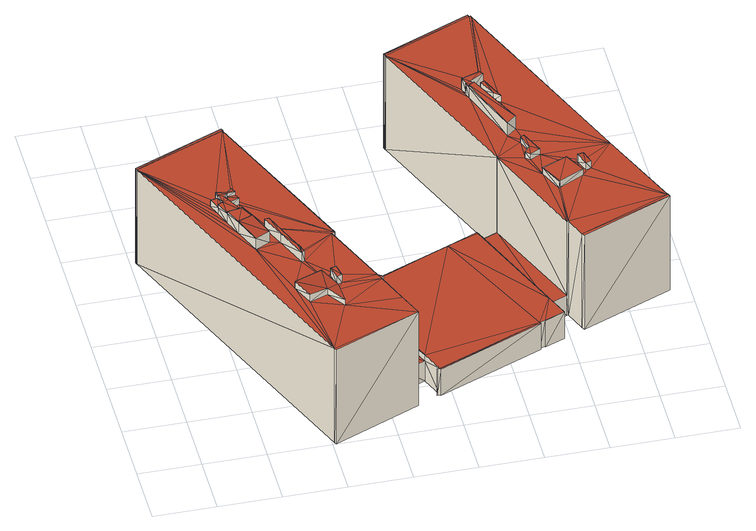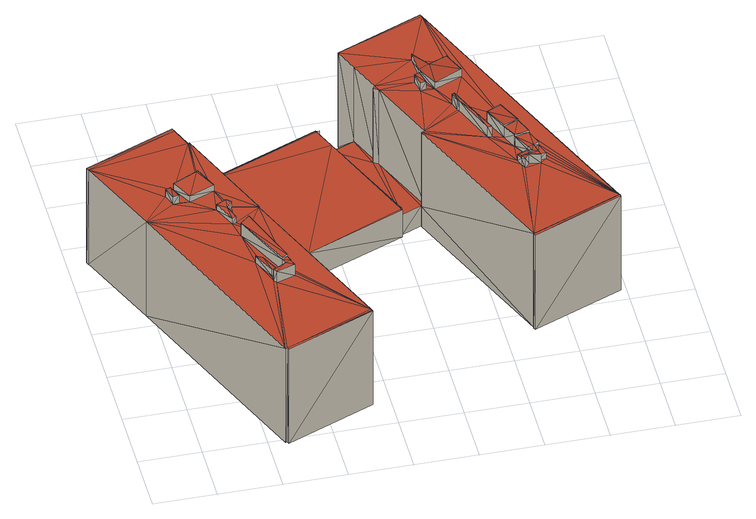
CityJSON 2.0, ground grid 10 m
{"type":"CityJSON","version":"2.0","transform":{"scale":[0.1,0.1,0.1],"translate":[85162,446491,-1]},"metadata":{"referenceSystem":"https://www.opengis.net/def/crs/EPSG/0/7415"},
"CityObjects":{
"building1":{"type":"Building","attributes":{"oorspronkelijk_bouwjaar":1961,"status":"Pand in gebruik","geconstateerd":false,"h_maaiveld":-0.865,"dak_type":"multiple horizontal","pw_datum":"2013-12-01","pw_actueel":"yes","pw_bron":"ahn3","reconstructie_methode":"tudelft3d-geoflow","versie_methode":"v21.03.1","kas_warenhuis":false,"ondergronds_type":"above ground","lod11_replace":false,"reconstruction_skipped":false},"geometry":[{"type":"MultiSurface","lod":"2.2","boundaries":[[[0,1,2]],[[3,4,5]],[[6,3,5]],[[5,7,8]],[[6,8,9]],[[10,11,12]],[[8,6,5]],[[13,14,15]],[[16,17,18]],[[19,20,21]],[[19,21,22]],[[16,20,19]],[[16,18,23]],[[18,24,23]],[[16,25,17]],[[16,14,12]],[[14,26,15]],[[16,23,14]],[[27,28,29]],[[28,30,31]],[[31,32,33]],[[34,31,33]],[[35,28,36]],[[37,28,35]],[[38,39,40]],[[41,39,42]],[[26,31,30]],[[29,28,37]],[[43,29,37]],[[27,30,28]],[[32,31,26]],[[32,26,14]],[[12,14,13]],[[20,16,12]],[[12,13,44]],[[45,46,20]],[[47,0,2]],[[46,48,20]],[[11,45,20]],[[12,11,20]],[[48,46,47]],[[3,48,47]],[[47,2,4]],[[3,47,4]],[[40,0,47]],[[38,49,50]],[[0,40,39]],[[38,50,39]],[[0,39,41]],[[51,50,52]],[[52,50,49]],[[52,49,53]],[[53,49,38]],[[54,40,55]],[[55,40,47]],[[56,11,10]],[[57,56,10]],[[57,10,12]],[[58,57,12]],[[59,15,60]],[[60,15,26]],[[60,26,30]],[[61,60,30]],[[62,29,63]],[[63,29,43]],[[64,36,65]],[[65,36,28]],[[66,31,67]],[[67,31,34]],[[68,6,69]],[[69,6,9]],[[70,8,71]],[[71,8,7]],[[71,7,72]],[[72,7,5]],[[73,2,74]],[[74,2,1]],[[75,76,77]],[[78,75,77]],[[69,9,70]],[[70,9,8]],[[78,77,79]],[[79,77,80]],[[80,77,81]],[[82,83,84]],[[84,83,79]],[[85,61,86]],[[86,61,27]],[[27,61,30]],[[87,44,88]],[[88,44,13]],[[89,90,91]],[[91,90,92]],[[53,38,54]],[[54,38,40]],[[93,4,73]],[[73,4,2]],[[94,0,95]],[[95,0,41]],[[96,39,51]],[[51,39,50]],[[74,1,94]],[[94,1,0]],[[84,79,97]],[[97,80,98]],[[97,79,80]],[[97,98,99]],[[100,97,99]],[[101,102,103]],[[103,102,104]],[[105,106,107]],[[107,106,108]],[[109,110,111]],[[111,110,112]],[[113,17,114]],[[114,17,25]],[[115,116,117]],[[118,115,117]],[[118,117,119]],[[120,118,119]],[[107,108,101]],[[101,108,102]],[[121,122,123]],[[123,122,124]],[[125,126,127]],[[127,126,128]],[[111,112,129]],[[129,112,130]],[[131,21,20]],[[132,131,20]],[[133,134,135]],[[135,134,136]],[[137,138,122]],[[121,137,122]],[[139,140,138]],[[137,139,138]],[[141,19,142]],[[142,19,22]],[[143,144,126]],[[125,143,126]],[[145,146,143]],[[143,146,144]],[[100,99,147]],[[82,100,83]],[[83,100,147]],[[67,34,148]],[[148,34,33]],[[149,150,151]],[[152,149,151]],[[95,41,153]],[[153,41,42]],[[153,42,96]],[[96,42,39]],[[65,28,66]],[[66,28,31]],[[86,27,62]],[[62,27,29]],[[154,35,64]],[[64,35,36]],[[63,43,155]],[[155,43,37]],[[156,16,141]],[[141,16,19]],[[114,25,16]],[[156,114,16]],[[155,37,154]],[[154,37,35]],[[157,158,61]],[[85,157,61]],[[159,32,14]],[[160,159,14]],[[161,159,162]],[[163,161,162]],[[148,33,159]],[[161,148,159]],[[159,33,32]],[[164,165,166]],[[166,165,167]],[[168,169,170]],[[171,168,170]],[[171,170,172]],[[173,171,172]],[[174,175,76]],[[75,174,76]],[[76,175,176]],[[83,147,174]],[[174,147,175]],[[177,178,140]],[[139,177,140]],[[123,124,179]],[[179,124,180]],[[181,182,183]],[[183,182,184]],[[58,12,44]],[[87,58,44]],[[185,186,187]],[[187,186,188]],[[189,190,191]],[[192,189,191]],[[193,194,195]],[[195,194,196]],[[197,198,190]],[[189,197,190]],[[199,200,158]],[[157,199,158]],[[201,3,68]],[[68,3,6]],[[72,5,93]],[[93,5,4]],[[202,203,204]],[[205,202,204]],[[205,204,206]],[[207,205,206]],[[192,191,186]],[[185,192,186]],[[186,191,208]],[[186,208,209]],[[209,208,210]],[[195,196,211]],[[211,196,135]],[[211,135,197]],[[197,135,198]],[[198,135,136]],[[212,23,24]],[[213,212,24]],[[213,24,214]],[[214,24,18]],[[59,13,15]],[[215,88,59]],[[59,88,13]],[[216,160,212]],[[212,160,23]],[[23,160,14]],[[214,18,113]],[[113,18,17]],[[217,218,56]],[[56,218,11]],[[11,218,45]],[[215,59,216]],[[216,59,160]],[[103,104,219]],[[220,103,219]],[[220,219,116]],[[115,220,116]],[[221,105,120]],[[222,221,120]],[[223,224,203]],[[202,223,203]],[[91,92,109]],[[109,92,110]],[[225,46,45]],[[218,225,45]],[[209,210,226]],[[226,210,227]],[[187,188,226]],[[228,187,226]],[[229,230,193]],[[193,230,194]],[[230,231,133]],[[133,231,134]],[[55,47,225]],[[232,55,225]],[[225,47,46]],[[232,225,233]],[[234,232,233]],[[234,233,201]],[[201,233,3]],[[3,233,48]],[[183,184,235]],[[235,184,236]],[[235,236,237]],[[238,235,237]],[[132,239,217]],[[217,239,218]],[[239,20,48]],[[233,239,48]],[[142,22,131]],[[131,22,21]],[[240,241,223]],[[223,241,224]],[[228,226,77]],[[77,226,81]],[[81,226,227]],[[230,176,231]],[[229,76,230]],[[230,76,176]],[[238,237,182]],[[181,238,182]],[[207,206,240]],[[240,206,241]],[[129,130,242]],[[243,129,242]],[[222,120,244]],[[244,120,245]],[[245,120,119]],[[105,246,106]],[[221,247,105]],[[105,247,246]],[[127,128,145]],[[145,128,146]],[[244,245,246]],[[247,244,246]],[[166,167,248]],[[249,166,248]],[[249,248,168]],[[168,248,169]],[[173,172,164]],[[164,172,165]],[[250,251,200]],[[199,250,200]],[[163,162,251]],[[250,163,251]],[[179,180,252]],[[253,179,252]],[[253,252,178]],[[177,253,178]],[[152,151,254]],[[254,151,255]],[[256,257,150]],[[149,256,150]],[[254,255,257]],[[256,254,257]],[[243,242,90]],[[89,243,90]],[[120,105,115]],[[220,107,103]],[[118,120,115]],[[107,101,103]],[[115,105,107]],[[220,115,107]],[[76,229,187]],[[185,187,193]],[[197,189,211]],[[189,192,195]],[[211,189,195]],[[192,185,195]],[[195,185,193]],[[187,77,76]],[[193,187,229]],[[228,77,187]],[[83,174,75]],[[79,75,78]],[[79,83,75]],[[100,82,84]],[[97,100,84]],[[145,143,125]],[[127,145,125]],[[123,137,121]],[[139,137,123]],[[139,123,179]],[[177,139,179]],[[177,179,253]],[[95,96,94]],[[53,96,51]],[[94,54,104]],[[70,68,69]],[[94,73,74]],[[68,70,72]],[[153,96,95]],[[53,51,52]],[[54,96,53]],[[128,108,106]],[[94,96,54]],[[104,54,219]],[[206,204,201]],[[232,234,203]],[[184,241,236]],[[170,169,203]],[[68,72,201]],[[70,71,72]],[[167,55,169]],[[73,94,104]],[[241,201,72]],[[93,182,237]],[[241,206,201]],[[204,203,234]],[[201,204,234]],[[116,219,117]],[[246,93,144]],[[165,172,93]],[[203,172,170]],[[119,54,55]],[[245,119,55]],[[117,54,119]],[[117,219,54]],[[144,146,246]],[[73,104,102]],[[102,144,73]],[[182,224,184]],[[246,245,165]],[[237,241,72]],[[93,237,72]],[[236,241,237]],[[184,224,241]],[[172,203,224]],[[182,93,172]],[[167,165,245]],[[55,167,245]],[[246,165,93]],[[172,224,182]],[[232,203,169]],[[169,248,167]],[[232,169,55]],[[144,93,73]],[[106,246,146]],[[126,144,102]],[[106,146,128]],[[108,128,102]],[[128,126,102]],[[251,162,159]],[[61,158,60]],[[251,59,200]],[[160,251,159]],[[59,251,160]],[[60,200,59]],[[158,200,60]],[[226,188,186]],[[209,226,186]],[[196,133,135]],[[194,230,196]],[[196,230,133]],[[207,240,223]],[[205,207,202]],[[202,207,223]],[[238,181,235]],[[235,181,183]],[[244,247,222]],[[222,247,221]],[[218,239,225]],[[225,239,233]],[[249,164,166]],[[171,249,168]],[[171,173,249]],[[249,173,164]],[[199,157,151]],[[151,242,255]],[[199,163,250]],[[62,155,65]],[[231,175,134]],[[62,65,86]],[[86,191,198]],[[155,62,63]],[[154,65,155]],[[163,199,150]],[[65,154,64]],[[112,148,161]],[[66,148,112]],[[67,148,66]],[[180,242,252]],[[66,90,98]],[[134,175,138]],[[92,112,110]],[[130,112,163]],[[112,161,163]],[[90,66,92]],[[92,66,112]],[[138,175,122]],[[90,242,180]],[[122,99,124]],[[65,98,80]],[[85,138,157]],[[66,98,65]],[[65,80,81]],[[65,81,227]],[[86,65,191]],[[210,208,191]],[[227,210,65]],[[198,191,190]],[[191,65,210]],[[85,86,136]],[[86,198,136]],[[85,136,134]],[[147,122,175]],[[231,176,175]],[[178,252,157]],[[99,98,124]],[[252,242,151]],[[151,157,252]],[[90,180,98]],[[147,99,122]],[[124,98,180]],[[134,138,85]],[[140,178,157]],[[130,150,257]],[[140,157,138]],[[150,130,163]],[[151,150,199]],[[130,257,242]],[[255,242,257]],[[113,114,156]],[[217,56,132]],[[214,113,156]],[[156,141,132]],[[141,142,131]],[[141,131,132]],[[56,58,132]],[[58,156,132]],[[58,56,57]],[[216,156,58]],[[216,58,88]],[[214,156,212]],[[88,58,87]],[[214,212,213]],[[216,88,215]],[[212,156,216]],[[254,256,149]],[[152,254,149]],[[109,89,91]],[[129,243,109]],[[109,243,89]],[[129,109,111]]],"semantics":{"surfaces":[{"type":"GroundSurface"},{"type":"WallSurface"},{"type":"RoofSurface"}],"values":[0,0,0,0,0,0,0,0,0,0,0,0,0,0,0,0,0,0,0,0,0,0,0,0,0,0,0,0,0,0,0,0,0,0,0,0,0,0,0,0,0,0,0,0,0,0,0,0,0,1,1,1,1,1,1,1,1,1,1,1,1,1,1,1,1,1,1,1,1,1,1,1,1,1,1,1,1,1,1,1,1,1,1,1,1,1,1,1,1,1,1,1,1,1,1,1,1,1,1,1,1,1,1,1,1,1,1,1,1,1,1,1,1,1,1,1,1,1,1,1,1,1,1,1,1,1,1,1,1,1,1,1,1,1,1,1,1,1,1,1,1,1,1,1,1,1,1,1,1,1,1,1,1,1,1,1,1,1,1,1,1,1,1,1,1,1,1,1,1,1,1,1,1,1,1,1,1,1,1,1,1,1,1,1,1,1,1,1,1,1,1,1,1,1,1,1,1,1,1,1,1,1,1,1,1,1,1,1,1,1,1,1,1,1,1,1,1,1,1,1,1,1,1,1,1,1,1,1,1,1,1,1,1,1,1,1,1,1,1,1,1,1,1,1,1,1,1,1,1,1,1,1,1,1,1,1,1,1,1,1,1,1,1,1,1,1,1,1,1,1,1,1,1,1,1,1,1,1,1,1,1,1,1,1,1,1,1,1,1,1,1,1,1,1,1,1,1,1,1,1,1,1,1,1,1,1,1,1,1,1,1,1,1,1,1,1,1,1,1,1,1,1,1,1,2,2,2,2,2,2,2,2,2,2,2,2,2,2,2,2,2,2,2,2,2,2,2,2,2,2,2,2,2,2,2,2,2,2,2,2,2,2,2,2,2,2,2,2,2,2,2,2,2,2,2,2,2,2,2,2,2,2,2,2,2,2,2,2,2,2,2,2,2,2,2,2,2,2,2,2,2,2,2,2,2,2,2,2,2,2,2,2,2,2,2,2,2,2,2,2,2,2,2,2,2,2,2,2,2,2,2,2,2,2,2,2,2,2,2,2,2,2,2,2,2,2,2,2,2,2,2,2,2,2,2,2,2,2,2,2,2,2,2,2,2,2,2,2,2,2,2,2,2,2,2,2,2,2,2,2,2,2,2,2,2,2,2,2,2,2,2,2,2,2,2,2,2,2,2,2,2,2,2,2,2,2,2,2,2,2,2]}}]}
},
"vertices":[
[571,705,1],[574,706,1],[574,705,1],[609,212,1],[710,374,1],[767,238,1],[622,179,1],[767,239,1],[769,234,1],[624,174,1],[505,369,1],[506,366,1],[456,348,1],[299,280,1],[366,112,1],[297,279,1],[550,146,1],[382,74,1],[382,76,1],[558,149,1],[576,198,1],[591,161,1],[559,148,1],[381,77,1],[376,76,1],[551,144,1],[265,265,1],[154,531,1],[10,472,1],[154,532,1],[264,266,1],[203,5,1],[328,97,1],[344,59,1],[205,1,1],[8,476,1],[9,472,1],[153,536,1],[430,646,1],[429,649,1],[430,645,1],[570,709,1],[428,650,1],[155,532,1],[297,283,1],[507,366,1],[538,379,1],[539,379,1],[606,211,1],[429,646,1],[428,649,1],[428,649,184],[429,646,184],[430,646,184],[430,645,184],[539,379,184],[506,366,53],[505,369,53],[456,348,53],[297,279,40],[265,265,40],[264,266,40],[154,532,184],[155,532,184],[9,472,184],[10,472,184],[203,5,184],[205,1,184],[622,179,184],[624,174,184],[769,234,184],[767,239,184],[767,238,184],[574,705,184],[574,706,184],[136,327,206],[136,327,202],[113,323,202],[113,323,206],[124,296,206],[124,296,184],[113,323,184],[147,305,208],[147,305,206],[124,296,208],[264,266,184],[154,531,184],[297,283,53],[299,280,53],[177,153,198],[177,153,184],[192,118,198],[192,118,184],[710,374,184],[571,705,184],[570,709,184],[429,649,184],[141,254,205],[141,254,184],[164,265,184],[164,265,205],[556,548,205],[556,548,184],[552,554,205],[552,554,184],[538,528,205],[538,528,184],[534,536,205],[534,536,184],[221,128,196],[221,128,184],[241,99,195],[241,99,184],[382,74,52],[551,144,52],[527,532,205],[527,532,184],[526,532,184],[526,532,205],[529,523,184],[529,523,205],[164,298,203],[164,298,184],[180,261,203],[180,261,184],[556,539,198],[556,539,184],[550,537,198],[550,537,184],[239,136,195],[239,136,184],[591,161,52],[576,198,52],[140,361,196],[140,361,184],[136,371,195],[136,371,184],[171,298,203],[171,298,184],[198,230,203],[198,230,184],[558,149,52],[559,148,52],[573,502,197],[573,502,184],[563,509,198],[563,509,184],[147,305,184],[344,59,184],[248,151,199],[248,151,184],[244,172,184],[244,172,199],[428,650,184],[8,476,184],[153,536,184],[550,146,52],[259,264,184],[259,264,40],[328,97,40],[366,112,40],[328,97,184],[308,146,40],[308,146,184],[586,408,195],[586,408,184],[580,405,195],[580,405,184],[579,369,195],[579,369,184],[586,363,184],[586,363,195],[602,371,184],[602,371,195],[137,328,206],[137,328,184],[136,327,184],[200,227,203],[200,227,184],[201,210,203],[201,210,184],[662,344,199],[662,344,184],[653,342,199],[653,342,184],[109,368,202],[109,368,196],[113,351,202],[113,351,196],[125,372,202],[125,372,184],[107,375,184],[107,375,202],[117,363,202],[117,363,196],[123,369,202],[123,369,195],[132,380,201],[132,380,184],[304,156,184],[304,156,40],[609,212,184],[596,327,196],[596,327,184],[612,290,184],[612,290,196],[614,291,184],[614,291,196],[109,368,184],[97,366,196],[97,366,184],[136,371,201],[381,77,52],[376,76,52],[382,76,52],[297,279,53],[366,112,52],[507,366,53],[507,366,38],[522,544,184],[522,544,205],[538,528,209],[529,523,209],[636,344,196],[636,344,184],[538,379,38],[104,347,196],[104,347,184],[104,347,202],[122,354,202],[122,354,196],[122,354,184],[538,379,184],[606,211,40],[606,211,184],[661,321,198],[661,321,184],[669,324,184],[669,324,198],[576,198,40],[654,311,196],[654,311,184],[222,172,184],[222,172,196],[565,424,209],[565,424,184],[580,437,184],[580,437,209],[588,381,184],[588,381,195],[312,151,184],[312,151,40],[205,212,184],[205,212,203],[235,170,199],[235,170,184],[240,148,199],[240,148,184]
]}
